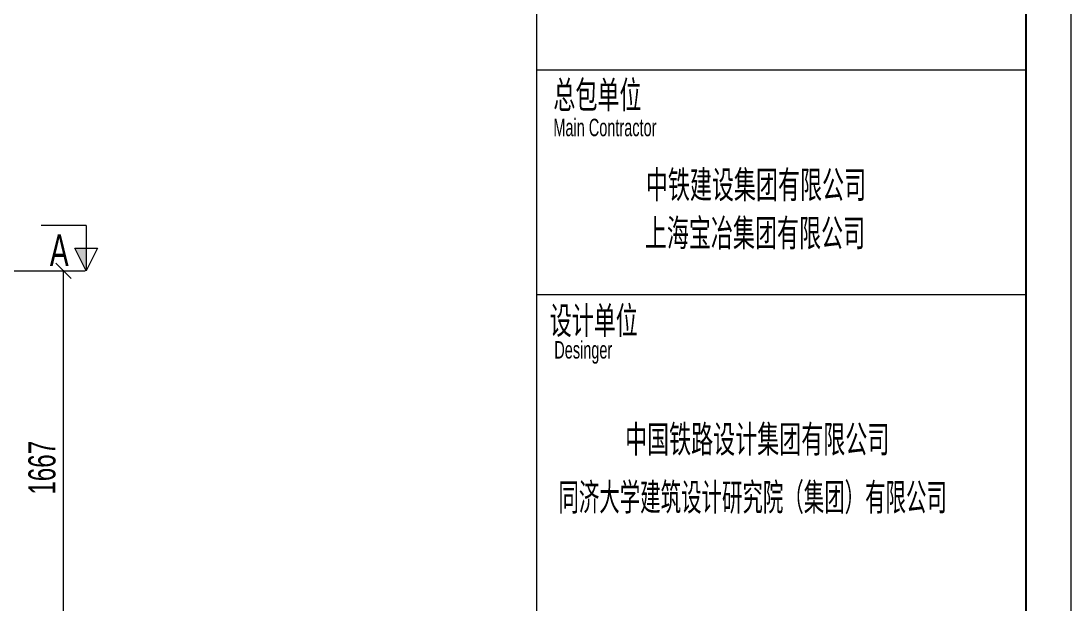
# Model space of a CAD drawing. Header units: millimetres. Extents: x 96 to 23960, y 200 to 17000.
# Drawn here: x 19317 to 23960, y 9228 to 11803 of the extents above; entities that cross this region are included whole.
import ezdxf

# ---------------------------------------------------------------- set-up
doc = ezdxf.new("R2010")
doc.units = ezdxf.units.MM
doc.linetypes.add('XKITLINE00', pattern=[0])
for name, color, linetype, lineweight in [('DrawingSheet', 5, 'Continuous', 0), ('OtherObjectType', 1, 'Continuous', 0), ('Section', 6, 'Continuous', 0), ('Z-DIMENSIONS', 1, 'Continuous', 0)]:
    doc.layers.add(name, color=color, linetype=linetype, lineweight=lineweight)
doc.styles.add('$TD_AUDIT_GENERATED_(14D)', font='ARIAL.TTF')
doc.styles.add('romsim', font='ARIAL.TTF')

# ---------------------------------------------------------------- blocks, each defined once
blk = doc.blocks.new('*A5')
at = {"layer": 'DrawingSheet', "color": 5, "linetype": 'XKITLINE00', "lineweight": 0}
blk.add_line((23960, 200), (23960, 17000), dxfattribs=at)
blk = doc.blocks.new('*A7')
at = {"layer": 'OtherObjectType', "color": 7, "linetype": 'XKITLINE00', "lineweight": 0}
for p, q in [((23960, 200), (23960, 17000)), ((21596, 16811.9), (21596, 384)), ((23758.8, 16811.9), (23758.8, 384)), ((23761.2, 16814), (23761.2, 386)), ((21596, 11586.7), (23758.8, 11586.7)), ((21596, 10594.7), (23758.8, 10594.7))]:
    blk.add_line(p, q, dxfattribs=at)
at = {"layer": 'OtherObjectType', "color": 7, "style": '$TD_AUDIT_GENERATED_(14D)'}
for s, height, width, p in [('\\M+5D7DC\\M+5B0FC\\M+5B5A5\\M+5CEBB', 120, 0.595, (21671, 11416.7)), ('Main Contractor', 77.09, 0.595, (21671, 11294.1)), ('\\M+5D6D0\\M+5CCFA\\M+5BDA8\\M+5C9E8\\M+5BCAF\\M+5CDC5\\M+5D3D0\\M+5CFDE\\M+5B9AB\\M+5CBBE', 120, 0.595, (22080, 11020)), ('\\M+5C9CF\\M+5BAA3\\M+5B1A6\\M+5D2B1\\M+5BCAF\\M+5CDC5\\M+5D3D0\\M+5CFDE\\M+5B9AB\\M+5CBBE', 120, 0.595, (22075.6, 10806.8)), ('\\M+5C9E8\\M+5BCC6\\M+5B5A5\\M+5CEBB', 120, 0.595, (21654.8, 10420.1)), ('Desinger', 77.09, 0.595, (21675.1, 10311.8)), ('\\M+5D6D0\\M+5B9FA\\M+5CCFA\\M+5C2B7\\M+5C9E8\\M+5BCC6\\M+5BCAF\\M+5CDC5\\M+5D3D0\\M+5CFDE\\M+5B9AB\\M+5CBBE', 120, 0.595, (21988, 9896)), ('\\M+5CDAC\\M+5BCC3\\M+5B4F3\\M+5D1A7\\M+5BDA8\\M+5D6FE\\M+5C9E8\\M+5BCC6\\M+5D1D0\\M+5BEBF\\M+5D4BA\\M+5A3A8\\M+5BCAF\\M+5CDC5\\M+5A3A9\\M+5D3D0\\M+5CFDE\\M+5B9AB\\M+5CBBE', 120, 0.5525, (21693.1, 9640))]:
    blk.add_text(s, height=height, dxfattribs=dict(at, width=width)).set_placement(p)
blk = doc.blocks.new('*A22')
at = {"layer": 'Z-DIMENSIONS', "color": 3, "linetype": 'XKITLINE00', "lineweight": 0}
for p, q in [((19471.2, 10733.9), (19539.1, 10666.1)), ((10118.8, 10700), (19601.2, 10700)), ((19505.2, 9032.8), (19505.2, 10700))]:
    blk.add_line(p, q, dxfattribs=at)
at = {"layer": 'Z-DIMENSIONS', "color": 7}
blk.add_point((19505.2, 10700), dxfattribs=at)
at = {"layer": 'Z-DIMENSIONS', "color": 7, "style": 'romsim', "width": 0.6375}
blk.add_text('1667', height=120, rotation=90.0002, dxfattribs=at).set_placement((19469.2, 9710.6))
blk = doc.blocks.new('*A29')
at = {"layer": 'Section'}
blk.add_hatch(color=6, dxfattribs=at).paths.add_polyline_path([(19605.2, 10800), (19605.2, 10700), (19555.2, 10800)], flags=17)
at = {"layer": 'Section', "color": 6, "linetype": 'XKITLINE00', "lineweight": 0}
for p, q in [((19605.2, 10900), (19405.2, 10900)), ((19605.2, 10900), (19605.2, 10700)), ((19555.2, 10800), (19655.2, 10800)), ((19605.2, 10700), (19555.2, 10800)), ((19655.2, 10800), (19605.2, 10700))]:
    blk.add_line(p, q, dxfattribs=at)
at = {"layer": 'Section', "color": 6, "style": 'romsim', "width": 0.6375}
blk.add_text('A', height=140, dxfattribs=at).set_placement((19444.3, 10720))

msp = doc.modelspace()

# ---------------------------------------------------------------- block references
at = {"lineweight": 0}
for name in ['*A5', '*A7', '*A29', '*A22']:
    msp.add_blockref(name, (0, 0), dxfattribs=at)

doc.saveas('drawing.dxf')
